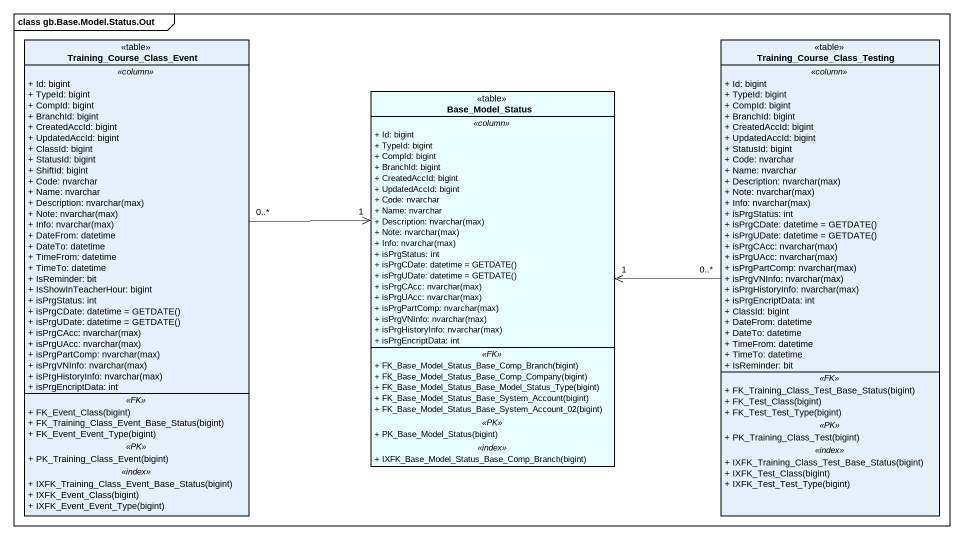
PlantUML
@startuml
mainframe class gb.Base.Model.Status.Out
hide circle
hide empty members
skinparam classAttributeIconSize 0
class Training_Course_Class_Event <<table>> {
  .. <<column>> ..
  + Id: bigint
  + TypeId: bigint
  + CompId: bigint
  + BranchId: bigint
  + CreatedAccId: bigint
  + UpdatedAccId: bigint
  + ClassId: bigint
  + StatusId: bigint
  + ShiftId: bigint
  + Code: nvarchar
  + Name: nvarchar
  {field} + Description: nvarchar(max)
  {field} + Note: nvarchar(max)
  {field} + Info: nvarchar(max)
  + DateFrom: datetime
  + DateTo: datetime
  + TimeFrom: datetime
  + TimeTo: datetime
  + IsReminder: bit
  + IsShowInTeacherHour: bigint
  + isPrgStatus: int
  {field} + isPrgCDate: datetime = GETDATE()
  {field} + isPrgUDate: datetime = GETDATE()
  {field} + isPrgCAcc: nvarchar(max)
  {field} + isPrgUAcc: nvarchar(max)
  {field} + isPrgPartComp: nvarchar(max)
  {field} + isPrgVNInfo: nvarchar(max)
  {field} + isPrgHistoryInfo: nvarchar(max)
  + isPrgEncriptData: int
  .. <<FK>> ..
  + FK_Event_Class(bigint)
  + FK_Training_Class_Event_Base_Status(bigint)
  + FK_Event_Event_Type(bigint)
  .. <<PK>> ..
  + PK_Training_Class_Event(bigint)
  .. <<index>> ..
  + IXFK_Training_Class_Event_Base_Status(bigint)
  + IXFK_Event_Class(bigint)
  + IXFK_Event_Event_Type(bigint)
}
class "Training_Course_Class_Testing" as Training_Course_Class <<table>> {
  .. <<column>> ..
  + Id: bigint
  + TypeId: bigint
  + CompId: bigint
  + BranchId: bigint
  + CreatedAccId: bigint
  + UpdatedAccId: bigint
  + StatusId: bigint
  + Code: nvarchar
  + Name: nvarchar
  {field} + Description: nvarchar(max)
  {field} + Note: nvarchar(max)
  {field} + Info: nvarchar(max)
  + isPrgStatus: int
  {field} + isPrgCDate: datetime = GETDATE()
  {field} + isPrgUDate: datetime = GETDATE()
  {field} + isPrgCAcc: nvarchar(max)
  {field} + isPrgUAcc: nvarchar(max)
  {field} + isPrgPartComp: nvarchar(max)
  {field} + isPrgVNInfo: nvarchar(max)
  {field} + isPrgHistoryInfo: nvarchar(max)
  + isPrgEncriptData: int
  + ClassId: bigint
  + DateFrom: datetime
  + DateTo: datetime
  + TimeFrom: datetime
  + TimeTo: datetime
  + IsReminder: bit
  .. <<FK>> ..
  + FK_Training_Class_Test_Base_Status(bigint)
  + FK_Test_Class(bigint)
  + FK_Test_Test_Type(bigint)
  .. <<PK>> ..
  + PK_Training_Class_Test(bigint)
  .. <<index>> ..
  + IXFK_Training_Class_Test_Base_Status(bigint)
  + IXFK_Test_Class(bigint)
  + IXFK_Test_Test_Type(bigint)
}
class Base_Model_Status <<table>> #E9FFFF {
  .. <<column>> ..
  + Id: bigint
  + TypeId: bigint
  + CompId: bigint
  + BranchId: bigint
  + CreatedAccId: bigint
  + UpdatedAccId: bigint
  + Code: nvarchar
  + Name: nvarchar
  {field} + Description: nvarchar(max)
  {field} + Note: nvarchar(max)
  {field} + Info: nvarchar(max)
  + isPrgStatus: int
  {field} + isPrgCDate: datetime = GETDATE()
  {field} + isPrgUDate: datetime = GETDATE()
  {field} + isPrgCAcc: nvarchar(max)
  {field} + isPrgUAcc: nvarchar(max)
  {field} + isPrgPartComp: nvarchar(max)
  {field} + isPrgVNInfo: nvarchar(max)
  {field} + isPrgHistoryInfo: nvarchar(max)
  + isPrgEncriptData: int
  .. <<FK>> ..
  + FK_Base_Model_Status_Base_Comp_Branch(bigint)
  + FK_Base_Model_Status_Base_Comp_Company(bigint)
  + FK_Base_Model_Status_Base_Model_Status_Type(bigint)
  + FK_Base_Model_Status_Base_System_Account(bigint)
  + FK_Base_Model_Status_Base_System_Account_02(bigint)
  .. <<PK>> ..
  + PK_Base_Model_Status(bigint)
  .. <<index>> ..
  + IXFK_Base_Model_Status_Base_Comp_Branch(bigint)
}
Training_Course_Class_Event "0..*" -right-> "1" Base_Model_Status
Training_Course_Class "0..*" -left-> "1" Base_Model_Status
@enduml
